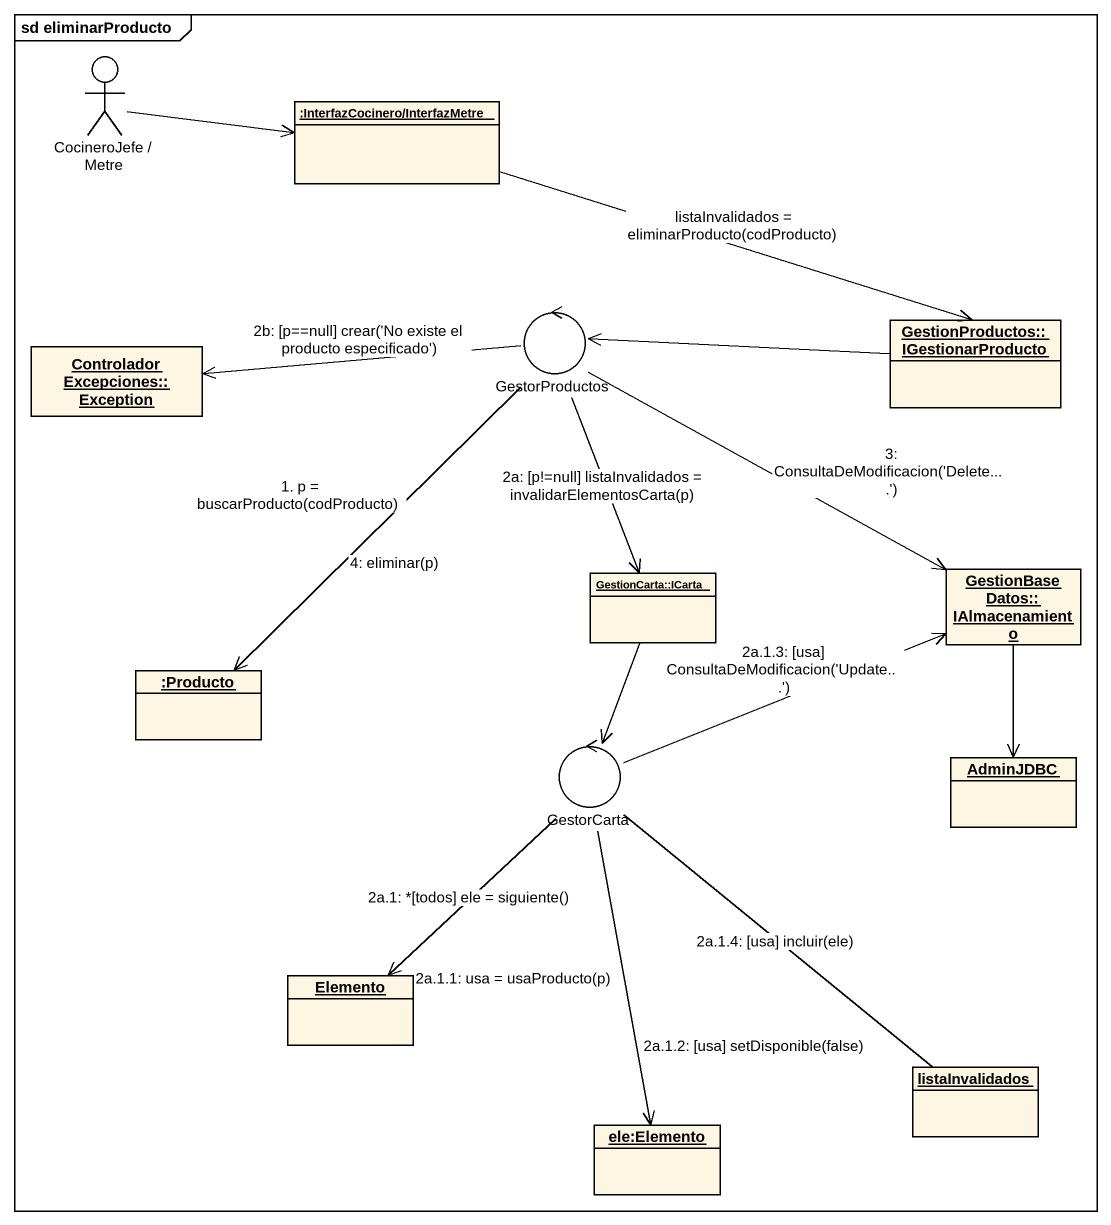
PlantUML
@startuml
mainframe sd eliminarProducto
allowmixing
hide circle
hide empty members
actor "CocineroJefe / Metre" as CocineroJefe_Metre
object ":InterfazCocinero/InterfazMetre" as InterfazCocinero
control GestorProductos
object "ControladorExcepciones::Exception" as ControladorExcepciones
object "GestionProductos::IGestionarProducto" as GestionProductos
object "GestionCarta::ICarta" as GestionCarta_ICarta
object "GestionBaseDatos::IAlmacenamiento" as GestionBaseDatos
object ":Producto" as Producto
control GestorCarta
object AdminJDBC
object Elemento
object listaInvalidados
object "ele:Elemento" as ele_Elemento
CocineroJefe_Metre -right-> InterfazCocinero
InterfazCocinero -right-> GestionProductos : listaInvalidados = eliminarProducto(codProducto)
GestorProductos -left-> ControladorExcepciones : 2b: [p==null] crear('No existe el producto especificado')
GestorProductos --> GestionCarta_ICarta : 2a: [p!=null] listaInvalidados = invalidarElementosCarta(p)
GestorProductos -right-> GestionBaseDatos : 3: ConsultaDeModificacion('Delete....')
GestorProductos --> Producto : 1. p = buscarProducto(codProducto)
GestorProductos -- Producto : 4: eliminar(p)
GestionProductos -left-> GestorProductos
GestionCarta_ICarta --> GestorCarta
GestionBaseDatos --> AdminJDBC
GestorCarta -right-> GestionBaseDatos : 2a.1.3: [usa] ConsultaDeModificacion('Update...')
GestorCarta --> Elemento : 2a.1: *[todos] ele = siguiente()
GestorCarta -- listaInvalidados : 2a.1.4: [usa] incluir(ele)
GestorCarta --> ele_Elemento : 2a.1.1: usa = usaProducto(p)
GestorCarta -- ele_Elemento : 2a.1.2: [usa] setDisponible(false)
@enduml
